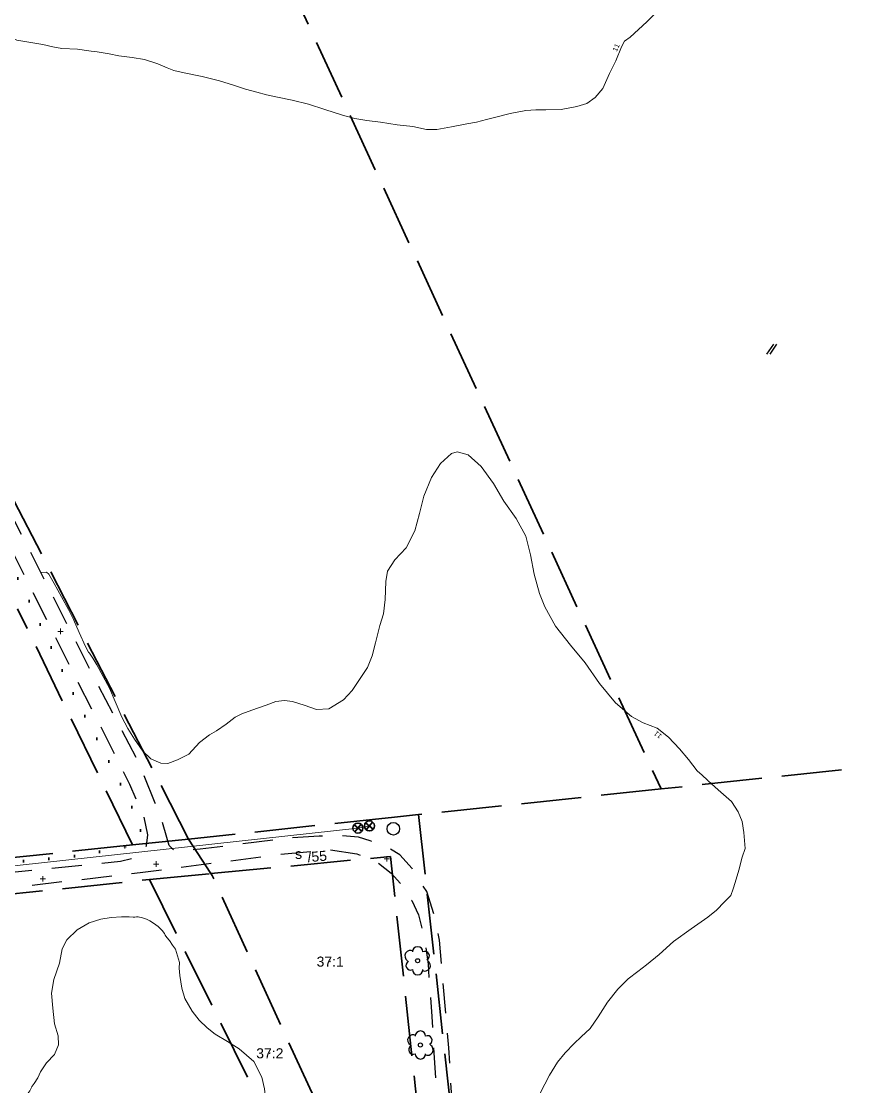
# Model space of a CAD drawing. Header units: metres. Extents: x -12 to 120691, y -61 to 6149382.
# Drawn here: x 120176.6 to 120342, y 6148450.2 to 6148662.8 of the extents above; entities that cross this region are included whole.
import ezdxf
from ezdxf.enums import TextEntityAlignment as Align

# ---------------------------------------------------------------- set-up
doc = ezdxf.new("R2010")
doc.units = ezdxf.units.M
for name, pattern in [('Annan_avgränsning_körbana', [10, 6, -4]), ('Fastighetsgräns', [16, 12, -4]), ('Heldragen__fast_', [0]), ('Heldragen__skalber__', [0]), ('Heldragen_linje', [2, 1, 1]), ('Prickad__fast_', [5, 0, -5])]:
    doc.linetypes.add(name, pattern=pattern)
doc.layers.get('0').update_dxf_attribs({"linetype": 'CONTINUOUS'})
for name, color, linetype, lineweight in [('FASTGR_LINE', 7, 'Fastighetsgräns', 35), ('HÖJDK-1_LINE', 9, 'Heldragen_linje', 18), ('HÖJDK-2_LINE', 9, 'Heldragen_linje', 18), ('KÖRBANK_LINE', 9, 'Annan_avgränsning_körbana', 25), ('LINJE_LINE', 9, 'Heldragen__fast_', 18), ('ÄGOSL.K_LINE', 9, 'Prickad__fast_', 60)]:
    doc.layers.add(name, color=color, linetype=linetype, lineweight=lineweight)
for name, color, linetype in [('FASTID_POINT', 9, 'CONTINUOUS'), ('FREGNRT_TEXT', 9, 'CONTINUOUS'), ('HPF_POINT', 7, 'CONTINUOUS'), ('HTXT1_TEXT', 9, 'CONTINUOUS'), ('P_POINT', 9, 'CONTINUOUS'), ('RUPPLYT_TEXT', 9, 'CONTINUOUS'), ('STOLP.B_POINT', 9, 'CONTINUOUS'), ('TRÄD.LÖ_POINT', 9, 'CONTINUOUS'), ('ÅKER.S_POINT', 9, 'CONTINUOUS')]:
    doc.layers.add(name, color=color, linetype=linetype)
doc.styles.add('Standard_CAD', font='ARIAL.TTF', dxfattribs={"height": 0.2})

# ---------------------------------------------------------------- blocks, each defined once
blk = doc.blocks.new('LÖVTRÄD', base_point=(2, 2))
blk.add_circle((2, 2), 0.08)
for centre, radius, start, end in [((2, 2.352), 0.208, 0, 180), ((1.712, 2.192), 0.222, 59.744, 239.744), ((2.288, 2.192), 0.179, 296.565, 116.565), ((1.712, 1.808), 0.179, 116.565, 296.565), ((2.288, 1.808), 0.222, 239.744, 59.744), ((2, 1.648), 0.208, 180, 0)]:
    blk.add_arc(centre, radius, start, end)
blk = doc.blocks.new('Rutnätspunkt_1')
at = {"color": 0, "linetype": 'Heldragen__skalber__', "lineweight": 25, "flags": 128}
for points in [[(-0.5, 0), (-0.08, 0)], [(0, 0.5), (0, 0.08)], [(0.5, 0), (0.08, 0)], [(0, -0.5), (0, -0.08)]]:
    blk.add_lwpolyline(points, dxfattribs=at)
blk = doc.blocks.new('Plus__fast_')
at = {"color": 0, "linetype": 'Heldragen__skalber__', "lineweight": 0, "flags": 128}
for points in [[(-0.0675, 0), (0.0675, 0)], [(0, -0.0675), (0, 0.0675)]]:
    blk.add_lwpolyline(points, dxfattribs=at)
blk = doc.blocks.new('Åker')
at = {"color": 0, "linetype": 'Heldragen__skalber__', "lineweight": 25, "flags": 128}
for points in [[(0.2, 0.5), (-0.5, -0.5)], [(0.5, 0.5), (-0.16, -0.5)]]:
    blk.add_lwpolyline(points, dxfattribs=at)
blk = doc.blocks.new('Belysningsstolpe')
at = {"color": 0, "linetype": 'Heldragen__skalber__', "lineweight": 35, "flags": 128}
for points in [[(-0.38, 0.32), (0.38, -0.32)], [(-0.32, -0.38), (0.32, 0.38)]]:
    blk.add_lwpolyline(points, dxfattribs=at)
at = {"color": 0, "linetype": 'Heldragen__skalber__', "lineweight": 35}
blk.add_circle((0, 0), 0.5, dxfattribs=at)
blk = doc.blocks.new('Polygonpunkt')
at = {"color": 0, "linetype": 'Heldragen__skalber__', "lineweight": 25}
blk.add_circle((0, 0), 0.5, dxfattribs=at)

msp = doc.modelspace()

# ---------------------------------------------------------------- linework, layer by layer
at = {"layer": 'FASTGR_LINE', "flags": 128}
for points in [[(120141.668, 6148861.927), (120304.332, 6148509.64)], [(120210.036, 6148499.646), (120053.044, 6148803.948)], [(120198.832, 6148498.467), (120175.917, 6148545.568)], [(120435.827, 6148523.664), (120304.332, 6148509.64)], [(120304.332, 6148509.64), (120255.929, 6148504.543)], [(120251.13, 6148504.008), (120210.036, 6148499.646)], [(120255.929, 6148504.543), (120251.13, 6148504.008)], [(120255.929, 6148504.543), (120267.822, 6148396.146), (120333.785, 6148405.735), (120334.25, 6148400.666)], [(120210.036, 6148499.646), (120198.832, 6148498.467)], [(120210.036, 6148499.646), (120214.495, 6148492.744)], [(120198.832, 6148498.467), (120141.727, 6148492.453)], [(120214.495, 6148492.744), (120250.331, 6148496.168), (120261.797, 6148389.924)], [(120202.208, 6148491.57), (120214.495, 6148492.744)], [(120214.495, 6148492.744), (120214.745, 6148492.356)], [(120261.797, 6148389.924), (120214.745, 6148492.356)], [(120137.122, 6148484.705), (120202.208, 6148491.57)], [(120202.208, 6148491.57), (120263.696, 6148367.897)]]:
    msp.add_lwpolyline(points, dxfattribs=at)
at = {"layer": 'HÖJDK-1_LINE', "flags": 128}
for points in [[(120340.956, 6148789.762), (120340.294, 6148788.283), (120339.054, 6148787.491), (120336.554, 6148786.045), (120333.539, 6148784.802), (120331, 6148783.915), (120329.544, 6148783.373), (120327.225, 6148782.319), (120324.378, 6148780.864), (120321.275, 6148778.961), (120318.492, 6148776.254), (120316.727, 6148773.546), (120315.639, 6148771.096), (120315.364, 6148769.538), (120315.702, 6148768.289), (120316.579, 6148763.743), (120317.4, 6148759.116), (120317.469, 6148756.694), (120317.181, 6148755.043), (120317.25, 6148753.212), (120317.464, 6148750.317), (120317.543, 6148746.707), (120317.429, 6148743.966), (120317.557, 6148741.17), (120317.875, 6148738.049), (120318.034, 6148735.871), (120317.833, 6148733.502), (120317.637, 6148730.169), (120317.371, 6148727.654), (120317.018, 6148725.831), (120316.77, 6148723.809), (120316.322, 6148722.41), (120315.744, 6148720.939), (120315.189, 6148719.38), (120314.453, 6148715.959), (120314.064, 6148714.162), (120313.784, 6148710.942), (120314.106, 6148706.06), (120314.239, 6148702.425), (120314.666, 6148699.327), (120315.028, 6148697.194), (120315.784, 6148694.633), (120316.233, 6148692.251), (120316.121, 6148689.609), (120315.839, 6148687.168), (120315.285, 6148685.67), (120314.617, 6148684.003), (120313.896, 6148682.559), (120313.099, 6148680.45), (120311.713, 6148677.338), (120310.48, 6148675.361), (120309.395, 6148673.924), (120308.232, 6148672.389), (120306.76, 6148670.169), (120304.928, 6148667.165), (120303.67, 6148665.015), (120302.63, 6148663.814), (120301.465, 6148662.676), (120299.846, 6148661.173), (120298.177, 6148659.646), (120297.06, 6148658.806), (120297.047, 6148658.801), (120296.444, 6148657.676), (120295.291, 6148654.881), (120294.045, 6148652.361), (120292.748, 6148649.407), (120291.194, 6148647.616), (120289.49, 6148646.425), (120287.525, 6148645.767), (120284.423, 6148645.178), (120281.308, 6148645.134), (120279.331, 6148645.148), (120277.351, 6148645.025), (120274.249, 6148644.382), (120271.367, 6148643.655), (120269.505, 6148643.192), (120267.468, 6148642.7), (120265.584, 6148642.363), (120262.506, 6148641.713), (120259.555, 6148641.193), (120257.553, 6148641.222), (120254.82, 6148641.794), (120251.64, 6148642.163), (120248.313, 6148642.668), (120245.601, 6148643.025), (120243.21, 6148643.372), (120240.728, 6148644.059), (120237.241, 6148645.191), (120233.974, 6148646.252), (120230.703, 6148647.077), (120227.774, 6148647.677), (120225.607, 6148648.133), (120223.665, 6148648.644), (120221.403, 6148649.237), (120218.973, 6148650.073), (120216.196, 6148650.899), (120212.729, 6148651.793), (120209.134, 6148652.484), (120207.092, 6148652.965), (120205.743, 6148653.516), (120203.918, 6148654.294), (120201.265, 6148655.174), (120198.752, 6148655.576), (120196.14, 6148655.923), (120194.218, 6148656.273), (120191.78, 6148656.71), (120190.615, 6148656.86), (120190.147, 6148656.919), (120187.842, 6148657.238), (120184.731, 6148657.388), (120182.969, 6148657.705), (120180.928, 6148658.185), (120178.168, 6148658.602), (120175.754, 6148659.037), (120174.162, 6148659.776), (120172.724, 6148660.776), (120170.016, 6148662.57), (120166.29, 6148665.351), (120162.696, 6148667.388), (120159.875, 6148668.494), (120158.032, 6148668.989), (120156.483, 6148669.37), (120154.731, 6148669.566), (120151.744, 6148669.737), (120148.175, 6148670.473), (120145.151, 6148671.314), (120141.99, 6148672.665), (120138.948, 6148673.836), (120136.622, 6148674.994), (120133.043, 6148677.68), (120130.11, 6148679.39), (120127.778, 6148680.19), (120125.42, 6148680.922), (120124.138, 6148681.059), (120123.157, 6148680.83), (120122.465, 6148680.264), (120121.673, 6148678.944), (120121.713, 6148677.819), (120122.238, 6148676.128), (120122.962, 6148674.309), (120124.009, 6148672.237), (120126.319, 6148668.361), (120128.599, 6148663.515), (120130.108, 6148659.926), (120131.268, 6148657.209), (120132.049, 6148655.611), (120133.282, 6148653.312), (120134.951, 6148650.141), (120136.484, 6148647.268), (120137.763, 6148644.499), (120139.405, 6148641.179), (120140.636, 6148638.56), (120141.229, 6148637.115), (120141.702, 6148635.82), (120142.387, 6148634.077), (120142.893, 6148632.682), (120143.541, 6148630.841), (120144.553, 6148628.399), (120145.423, 6148626.181), (120145.911, 6148624.998), (120146.222, 6148623.237), (120145.87, 6148621.91), (120145.853, 6148621.895)], [(120180.577, 6148552.803), (120180.597, 6148552.825), (120181.711, 6148552.909), (120182.114, 6148552.474), (120183.177, 6148550.611), (120184.704, 6148547.987), (120186.083, 6148545.413), (120187.037, 6148543.442), (120188.198, 6148540.849), (120189.488, 6148538.08), (120190.033, 6148536.95), (120190.045, 6148536.944), (120190.252, 6148536.717), (120190.932, 6148535.728), (120191.729, 6148534.439), (120192.97, 6148532.092), (120194.22, 6148529.719), (120195.407, 6148527.075), (120196.691, 6148523.985), (120197.911, 6148521.712), (120199.272, 6148519.609), (120200.929, 6148517.203), (120202.481, 6148515.679), (120204.49, 6148514.806), (120205.91, 6148514.75), (120207.827, 6148515.447), (120210.075, 6148516.602), (120212.248, 6148518.88), (120214.239, 6148520.469), (120215.576, 6148521.263), (120217.53, 6148522.548), (120219.362, 6148523.969), (120220.649, 6148524.651), (120222.665, 6148525.363), (120225.527, 6148526.366), (120227.445, 6148527.08), (120229.179, 6148527.309), (120230.781, 6148527.09), (120233.09, 6148526.366), (120235.569, 6148525.485), (120238.044, 6148525.618), (120240.951, 6148527.398), (120242.694, 6148529.303), (120245.771, 6148533.864), (120246.691, 6148536.2), (120247.368, 6148538.807), (120248.238, 6148542.274), (120248.94, 6148544.56), (120249.248, 6148547.47), (120249.4, 6148551.001), (120249.756, 6148553.07), (120251.212, 6148555.341), (120253.453, 6148557.767), (120255.217, 6148561.144), (120256.096, 6148564.61), (120257.008, 6148568.054), (120258.51, 6148571.75), (120260.324, 6148574.582), (120262.536, 6148576.571), (120263.655, 6148576.906), (120265.818, 6148576.277), (120268.425, 6148574), (120270.884, 6148570.614), (120272.927, 6148567.065), (120275.407, 6148563.58), (120277.337, 6148560.106), (120278.287, 6148556.33), (120278.996, 6148552.492), (120280.092, 6148548.627), (120281.14, 6148545.962), (120283.279, 6148542.113), (120286.281, 6148538.328), (120289.18, 6148534.835), (120292.053, 6148530.706), (120295.26, 6148526.811), (120298.469, 6148524.104), (120300.768, 6148522.856), (120303.539, 6148521.798), (120305.827, 6148519.999), (120308.013, 6148517.633), (120309.829, 6148515.545), (120311.545, 6148513.261), (120312.516, 6148512.379), (120313.633, 6148511.369), (120313.632, 6148511.357), (120313.723, 6148511.271), (120315.709, 6148509.49), (120318.406, 6148507.171), (120319.758, 6148505.111), (120320.551, 6148503.142), (120320.833, 6148500.95), (120321.108, 6148497.756), (120320.527, 6148496.061), (120319.848, 6148493.431), (120319.144, 6148490.973), (120318.753, 6148489.732), (120318.273, 6148488.408), (120317.028, 6148487.112), (120315.401, 6148485.488), (120313.682, 6148484.059), (120310.373, 6148481.763), (120306.814, 6148479.229), (120303.991, 6148476.593), (120301.453, 6148474.558), (120299.721, 6148473.21), (120297.741, 6148471.783), (120295.696, 6148469.716), (120293.628, 6148467.111), (120291.775, 6148464.183), (120290.201, 6148461.841), (120288.401, 6148460.206), (120286.994, 6148458.832), (120285.23, 6148456.989), (120283.67, 6148455.166), (120282.039, 6148452.528), (120280.24, 6148448.98), (120279.078, 6148445.666), (120278.427, 6148442.565), (120278.402, 6148439.402), (120278.787, 6148436.527), (120280.139, 6148432.669), (120282.591, 6148429.29), (120284.227, 6148427.864), (120286.673, 6148426.581), (120289.926, 6148424.828), (120292.614, 6148423.313), (120294.821, 6148420.766), (120295.969, 6148418.421), (120296.918, 6148416.498), (120297.398, 6148414.759), (120297.364, 6148412.906), (120296.514, 6148410.302), (120295.877, 6148408.264), (120295.805, 6148408.062), (120296.134, 6148407.153), (120298.694, 6148403.81), (120299.735, 6148403.323), (120301.241, 6148403.254), (120303.12, 6148403.292), (120305.325, 6148403.512), (120308.025, 6148403.821), (120310.383, 6148404.3), (120313.213, 6148404.923), (120315.84, 6148405.27), (120318.661, 6148405.475), (120321.16, 6148405.649), (120322.371, 6148405.528)]]:
    msp.add_lwpolyline(points, dxfattribs=at)
at = {"layer": 'HÖJDK-2_LINE', "flags": 128}
for points in [[(120178.778, 6148450.258), (120178.847, 6148450.325), (120179.247, 6148450.885), (120179.969, 6148452.021), (120180.49, 6148453.209), (120181.685, 6148454.983), (120183.262, 6148456.632), (120184.082, 6148458.619), (120183.984, 6148460.376), (120183.306, 6148462.804), (120182.961, 6148465.876), (120182.681, 6148468.922), (120183.123, 6148471.657), (120184.274, 6148474.909), (120184.826, 6148477.765), (120185.762, 6148479.551), (120187.775, 6148481.511), (120190.194, 6148482.943), (120192.506, 6148483.636), (120194.565, 6148483.999), (120196.619, 6148484.103), (120198.17, 6148484.127), (120198.973, 6148484.094), (120199.319, 6148484.089), (120199.61, 6148484.136), (120199.623, 6148484.136), (120199.678, 6148484.135), (120199.993, 6148484.128), (120200.83, 6148483.949), (120201.652, 6148483.67), (120202.326, 6148483.346), (120203.015, 6148482.874), (120203.942, 6148482.226), (120204.793, 6148481.427), (120205.205, 6148480.813), (120205.388, 6148480.476), (120205.699, 6148479.988), (120206.212, 6148479.384), (120206.818, 6148478.495), (120207.443, 6148477.71), (120208.235, 6148475.037), (120208.236, 6148475.031)], [(120208.235, 6148475.037), (120208.141, 6148473.884), (120208.267, 6148472.435), (120208.66, 6148469.882), (120209.295, 6148467.867), (120210.765, 6148465.342), (120212.153, 6148463.51), (120213.772, 6148461.963), (120215.354, 6148460.742), (120217.797, 6148459.288), (120220.14, 6148457.8), (120223.034, 6148455.266), (120224.646, 6148452.144), (120225.176, 6148449.835), (120225.449, 6148447.556), (120226.091, 6148444.726), (120225.97, 6148443.158), (120224.917, 6148442.403), (120223.747, 6148441.993), (120222.046, 6148442.221), (120219.619, 6148443.242), (120216.847, 6148445.543), (120214.493, 6148446.46), (120212.702, 6148445.858), (120210.627, 6148443.945), (120208.1, 6148441.153), (120205.662, 6148438.778), (120204.002, 6148437.941), (120201.583, 6148438.138), (120198.237, 6148438.89), (120196.016, 6148439.067), (120194.119, 6148439.392), (120192.041, 6148440.541), (120189.698, 6148442.046), (120186.162, 6148443.192), (120181.507, 6148444.328), (120177.876, 6148445.693), (120176.934, 6148447.292), (120177.322, 6148448.112), (120178.327, 6148449.439), (120178.759, 6148450.209), (120178.778, 6148450.258)]]:
    msp.add_lwpolyline(points, dxfattribs=at)
at = {"layer": 'KÖRBANK_LINE', "flags": 128}
for points in [[(120080.906, 6149381.541), (120094.242, 6149347.476), (120103.226, 6149324.324), (120113.839, 6149297.92), (120121.86, 6149278.127), (120131.133, 6149256.163), (120139.769, 6149235.776), (120149.274, 6149213.634), (120157.147, 6149194.968), (120161.863, 6149184.321), (120165.357, 6149176.522), (120169.156, 6149168.618), (120173.34, 6149160.738), (120178.127, 6149151.905), (120183.28, 6149143.843), (120189.238, 6149134.576), (120198.504, 6149120.434), (120206.851, 6149108.774), (120215.873, 6149095.88), (120224.124, 6149083.365), (120233.563, 6149069.471), (120243.148, 6149056.168), (120252.07, 6149045.05), (120261.579, 6149035.378), (120277.409, 6149020.494), (120295.328, 6149004.354), (120310.953, 6148990.004), (120326.929, 6148975.417), (120341.426, 6148961.574), (120356.085, 6148947.656), (120372.998, 6148932.021), (120386.367, 6148919.22), (120397.733, 6148908.362), (120413.129, 6148893.786), (120430.596, 6148876.39), (120451.006, 6148856.008), (120458.023, 6148849.646), (120461.154, 6148846.446), (120462.931, 6148843.601), (120463.367, 6148841.566), (120463.277, 6148839.003), (120462.436, 6148837.141), (120461.11, 6148836.006), (120458.011, 6148834.548), (120447.274, 6148830.715), (120426.14, 6148823.464), (120401.099, 6148815.181), (120379.788, 6148806.784), (120359.115, 6148799.708), (120337.707, 6148791.697), (120319.812, 6148785.129), (120302.325, 6148778.813), (120283.081, 6148772.47), (120269.708, 6148768.028), (120257.734, 6148763.677), (120241.878, 6148758.459), (120227.81, 6148754.438), (120211.282, 6148749.095), (120198.79, 6148744.506), (120187.27, 6148739.986), (120171.005, 6148733.052), (120155.958, 6148727.351), (120140.668, 6148720.634), (120127.063, 6148715.235), (120118.314, 6148711.223), (120114.308, 6148709.211), (120110.757, 6148706.83), (120108.151, 6148704.408), (120106.542, 6148702.139), (120106.113, 6148699.595), (120106.912, 6148696.243), (120108.232, 6148692.645), (120111.477, 6148684.888), (120122.891, 6148662.035), (120135.026, 6148637.848), (120149.247, 6148608.618), (120157.899, 6148591.11), (120162.736, 6148582.463), (120167.793, 6148571.228), (120177.193, 6148552.354), (120186.889, 6148533.007), (120193.323, 6148520.448), (120198.242, 6148510.619), (120201.079, 6148504.114), (120201.833, 6148500.522), (120201.603, 6148498.265), (120201.006, 6148496.998), (120199.278, 6148495.821), (120196.466, 6148495.175), (120166.365, 6148492.106), (120138.94, 6148489.251)], [(120512.202, 6148439.245), (120474.031, 6148433.132), (120440.716, 6148427.531), (120405.39, 6148420.958), (120371.337, 6148414.633), (120337.668, 6148408.63), (120310.992, 6148403.22), (120289.206, 6148399.218), (120280.194, 6148398.747), (120276.625, 6148399.171), (120273.667, 6148400.537), (120270.415, 6148403.135), (120267.613, 6148406.495), (120265.953, 6148409.908), (120265.132, 6148413.218), (120263.754, 6148429.99), (120261.948, 6148457.985), (120260.095, 6148479.5), (120259.276, 6148483.831), (120257.565, 6148489.197), (120254.64, 6148493.772), (120252.173, 6148496.504), (120249.596, 6148498.083), (120246.295, 6148499.301), (120243.938, 6148500.056), (120240.613, 6148500.323), (120236.088, 6148500.231), (120229.411, 6148499.769), (120212.37, 6148497.622), (120208.136, 6148497.257), (120207.058, 6148497.417), (120206.156, 6148498.392), (120205.694, 6148499.927), (120204.797, 6148503.176), (120203.388, 6148506.788), (120199.906, 6148515.328), (120191.246, 6148531.738), (120179.275, 6148555.374), (120170.032, 6148573.439), (120159.708, 6148593.786), (120147.453, 6148618.66), (120133.134, 6148647.608), (120122.436, 6148668.687), (120115.979, 6148682.037), (120112.438, 6148690.288), (120111.172, 6148693.829), (120110.584, 6148698.123), (120110.942, 6148700.915), (120112.579, 6148703.78), (120115.01, 6148706.264), (120118.904, 6148708.562), (120123.978, 6148711.366), (120139.792, 6148717.43), (120160.53, 6148726.584), (120177.095, 6148733.382), (120193.437, 6148740.114), (120206.932, 6148744.809), (120218.339, 6148748.539), (120226.294, 6148751.234), (120235.669, 6148754.09), (120246.783, 6148757.724), (120259.814, 6148761.803), (120275.945, 6148767.28), (120294.373, 6148773.62), (120311.871, 6148779.828), (120329.705, 6148785.831), (120343.101, 6148790.512), (120359.177, 6148796.388), (120378.639, 6148803.766), (120396.144, 6148810.001), (120409.256, 6148815.326), (120417.376, 6148818.166), (120428.704, 6148822.007), (120439.087, 6148825.275), (120450.476, 6148828.764), (120454.865, 6148830.136), (120457.418, 6148830.772), (120459.196, 6148830.164), (120462.037, 6148826.752), (120465.753, 6148821.68), (120470.257, 6148816.584), (120474.321, 6148813.667), (120477.451, 6148811.922), (120480.675, 6148810.948), (120483.935, 6148810.818), (120488.924, 6148812.181)], [(120139.001, 6148486.442), (120151.108, 6148487.714), (120175.779, 6148490.11), (120200.397, 6148492.962), (120227.786, 6148496.544), (120238.236, 6148497.516), (120243.625, 6148496.668), (120247.507, 6148495.141), (120250.477, 6148492.863), (120252.773, 6148490.331), (120254.581, 6148487.36), (120255.928, 6148484.509), (120257.139, 6148479.913), (120257.825, 6148474.672), (120258.564, 6148464.215), (120259.334, 6148451.86), (120260.651, 6148434.039), (120261.639, 6148418.584), (120262.509, 6148409.472), (120264.154, 6148404.625), (120267.179, 6148399.697), (120270.299, 6148397.519), (120273.922, 6148396.093), (120278.692, 6148395.736), (120284.092, 6148396.037), (120300.654, 6148399.222), (120319.629, 6148402.618), (120349.582, 6148408.611), (120383.847, 6148414.963), (120422.089, 6148421.492), (120458, 6148428.3), (120484.001, 6148432.057), (120512.913, 6148436.969)]]:
    msp.add_lwpolyline(points, dxfattribs=at)
at = {"layer": 'LINJE_LINE', "flags": 128}
msp.add_lwpolyline([(119866.72, 6148461.42), (119934.586, 6148468.664), (120013.769, 6148477.215), (120093.124, 6148485.76), (120171.524, 6148493.878), (120243.829, 6148501.831), (120246.123, 6148502.276)], dxfattribs=at)
at = {"layer": 'ÄGOSL.K_LINE', "flags": 128}
msp.add_lwpolyline([(120136.512, 6148491.023), (120137.717, 6148491.113), (120157.273, 6148492.967), (120174.125, 6148494.91), (120188.068, 6148496.299), (120197.346, 6148498.054), (120199.314, 6148498.816), (120200.448, 6148500.183), (120200.431, 6148502.501), (120195.349, 6148512.753), (120188.231, 6148526.16), (120176.86, 6148549.853), (120167.201, 6148568.835), (120162.189, 6148578.251), (120159.032, 6148581.129), (120157.922, 6148583.2), (120157.704, 6148588.061), (120152.128, 6148598.983), (120141.576, 6148620.33), (120131.525, 6148639.634), (120122.045, 6148658.676), (120111.329, 6148681.689), (120107.829, 6148688.364), (120104.939, 6148695.495), (120104.281, 6148698.95), (120104.564, 6148701.175), (120107.19, 6148705.807), (120108.939, 6148707.481), (120113.025, 6148710.362), (120117.216, 6148712.074), (120127.063, 6148715.235)], dxfattribs=at)

# ---------------------------------------------------------------- block references
at = {"layer": 'FASTID_POINT', "xscale": 0.1000000014901161, "yscale": 0.1000000014901161}
for p in [(120238.305, 6148475.198), (120226.25, 6148456.909)]:
    msp.add_blockref('Rutnätspunkt_1', p, dxfattribs=at)
at = {"layer": 'HPF_POINT', "xscale": 8, "yscale": 8}
for p in [(120184.49, 6148541.088), (120203.589, 6148494.67), (120249.604, 6148495.678), (120180.961, 6148491.717)]:
    msp.add_blockref('Plus__fast_', p, dxfattribs=at)
at = {"layer": 'P_POINT', "xscale": 2.500000000008499, "yscale": 2.5, "rotation": 358.2290651337074}
msp.add_blockref('Polygonpunkt', (120250.909, 6148501.7), dxfattribs=at)
at = {"layer": 'STOLP.B_POINT', "xscale": 2, "yscale": 2}
for p in [(120246.123, 6148502.276), (120243.829, 6148501.831)]:
    msp.add_blockref('Belysningsstolpe', p, dxfattribs=at)
at = {"layer": 'TRÄD.LÖ_POINT', "xscale": 5, "yscale": 5}
for p in [(120255.755, 6148475.376), (120256.3, 6148458.56)]:
    msp.add_blockref('LÖVTRÄD', p, dxfattribs=at)
at = {"layer": 'ÅKER.S_POINT', "xscale": 2, "yscale": 2}
msp.add_blockref('Åker', (120326.396, 6148597.392), dxfattribs=at)

# ---------------------------------------------------------------- texts
at = {"layer": 'FREGNRT_TEXT', "style": 'Standard_CAD'}
msp.add_text('s', height=2, rotation=2.47803, dxfattribs=at).set_placement((120232.014, 6148495.687), align=Align.CENTER)
for s, p in [('37:1', (120238.305, 6148475.198)), ('37:2', (120226.25, 6148456.909))]:
    msp.add_text(s, height=2, dxfattribs=at).set_placement(p, align=Align.MIDDLE_CENTER)
at = {"layer": 'HTXT1_TEXT', "style": 'Standard_CAD'}
for rotation, p in [(65.45217, (120295.48, 6148656.651)), (-220.3165, (120304.608, 6148520.32))]:
    msp.add_text('11', height=1, rotation=rotation, dxfattribs=at).set_placement(p)
at = {"layer": 'RUPPLYT_TEXT', "style": 'Standard_CAD'}
msp.add_text('/55', height=2, rotation=5.07817, dxfattribs=at).set_placement((120233.866, 6148495.021))

doc.saveas('drawing.dxf')
